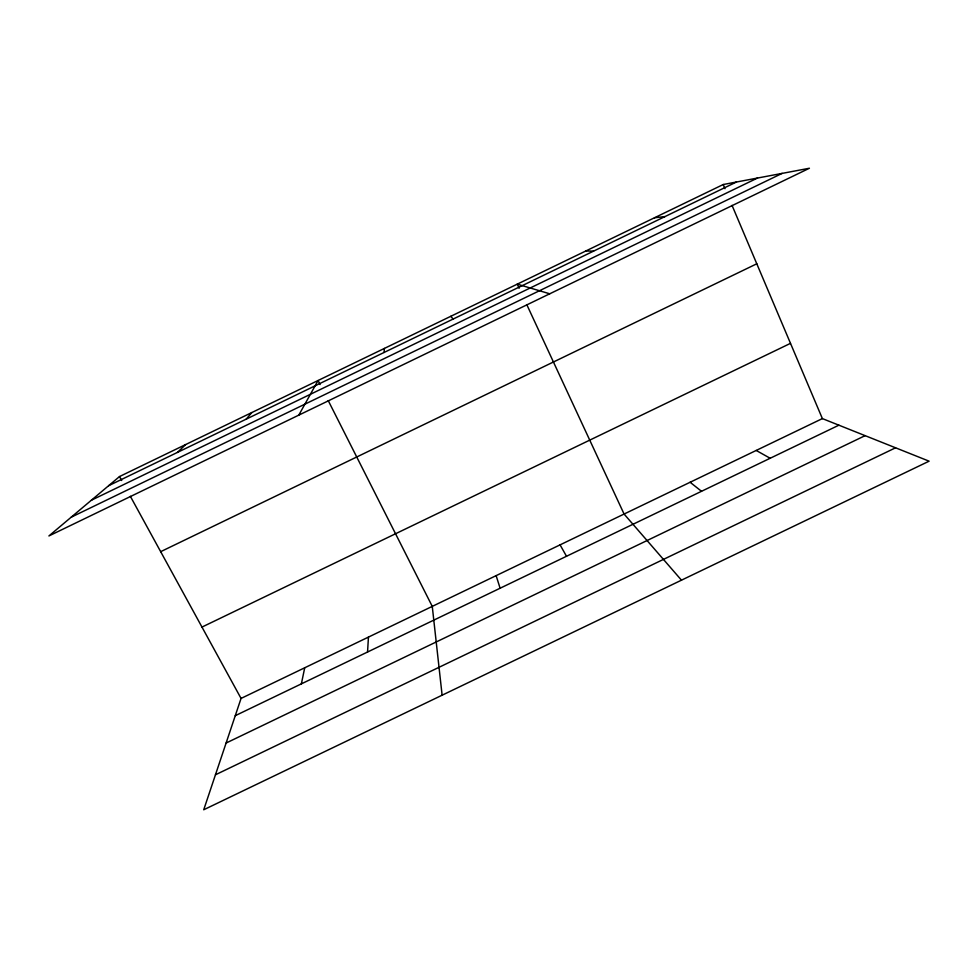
<?xml version="1.0" encoding="UTF-8"?>
<svg xmlns="http://www.w3.org/2000/svg" width="978" height="978" viewBox="0 0 978 978"><rect width="100%" height="100%" fill="white"/><g stroke="black" fill="none" stroke-linecap="round" stroke-linejoin="round"><path stroke-width="1.47" d="M367.545 652.02L368.449 637.106M384.073 352.471L384.391 348.425M301.371 683.866L304.72 667.778M822.376 418.596L241.053 698.426L203.73 809.76L929.1 461.176L822.376 418.596L732.045 205.38M298.791 415.137L318.058 380.515L320.099 384.537M246.212 419.146L251.811 412.557M177.409 452.435L185.637 444.574M119.524 476.543L48.9 535.956L809.417 168.24L723.219 184.524L119.524 476.543L121.7 480.504M108.68 485.675L736.446 182.018M91.394 500.223L757.522 178.033M71.235 517.179L782.131 173.387M160.673 551.678L756.789 263.791M201.981 627.081L790.493 343.351M235.27 715.676L838.892 425.185M226.101 743.048L865.114 435.65M215.453 774.796L895.555 447.802M654.49 217.764L664.954 216.603M585.834 250.979L593.56 251.138M549.734 293.791L517.264 284.146L519.171 288.241M756.214 450.455L770.175 458.266M690.113 482.264L701.532 491.298M681.47 580.174L624.086 514.049L526.787 304.635M450.797 316.31L453.12 319.072M560.076 544.868L566.506 556.274M130.355 496.323L241.053 698.426M328.241 400.638L432.264 606.384L442.117 695.199M723.219 184.524L724.979 188.693M496.127 575.639L500.113 588.23"/></g></svg>
